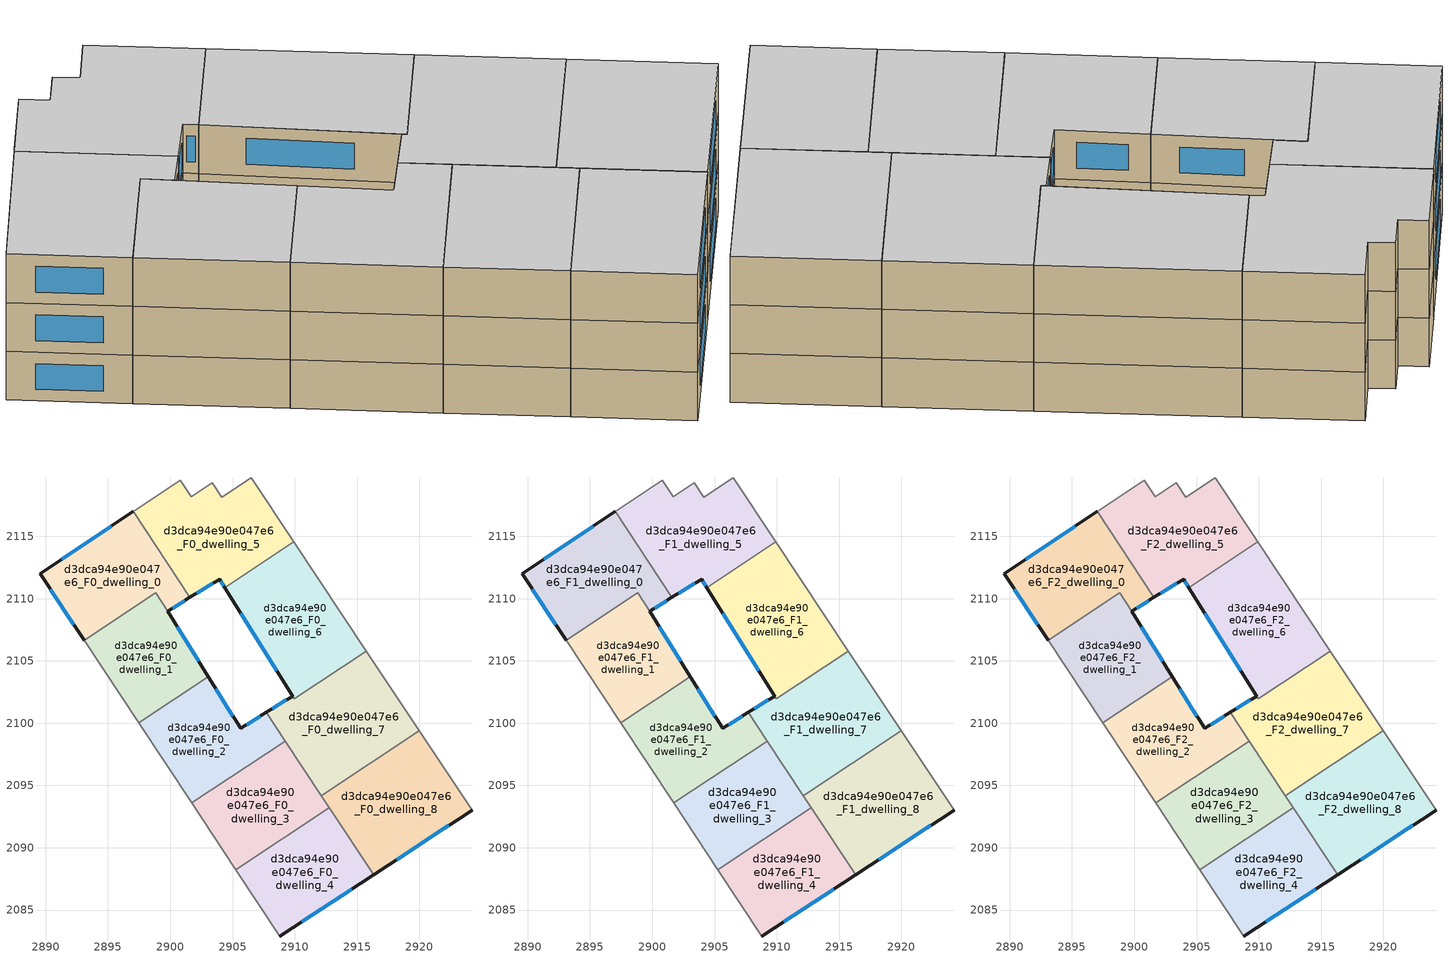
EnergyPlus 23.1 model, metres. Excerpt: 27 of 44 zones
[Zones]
d3dca94e90e047e6_F0_dwelling_0
 floor ground (EU_floor_Construction): 2897.01,2117 2901.58,2110.09 2899.78,2108.98 2898.85,2110.47 2893.07,2106.65 2889.54,2111.99 z0
 wall outside (EU_wall_Construction): 2897.01,2117 2889.54,2111.99 2893.07,2106.65 / 2899.78,2108.98 2901.58,2110.09 z0:3
 wall to d3dca94e90e047e6_F0_dwelling_1 (EU_wall_Construction): 2893.07,2106.65 2898.85,2110.47 2899.78,2108.98 z0:3
 wall to d3dca94e90e047e6_F0_dwelling_5 (EU_wall_Construction): 2901.58,2110.09 2897.01,2117 z0:3
 window (EU_Window_Construction): 2890.37,2110.73 2892.24,2107.9 / 2895.26,2115.82 2891.3,2113.16 / 2900.21,2109.24 2901.16,2109.83 z0.7:2.3
d3dca94e90e047e6_F0_dwelling_1
 floor ground (EU_floor_Construction): 2898.85,2110.47 2903.05,2103.74 2897.45,2100.03 2893.07,2106.65 z0
 wall outside (EU_wall_Construction): 2903.05,2103.74 2899.78,2108.97 z0:3
 wall to d3dca94e90e047e6_F0_dwelling_2 (EU_wall_Construction): 2897.45,2100.03 2903.05,2103.74 z0:3
 wall adiabatic (EU_wall_Construction): 2893.07,2106.65 2897.45,2100.03 z0:3
 window (EU_Window_Construction): 2902.29,2104.96 2900.55,2107.74 z0.7:2.3
d3dca94e90e047e6_F0_dwelling_2
 floor ground (EU_floor_Construction): 2907.69,2100.86 2909.21,2098.56 2901.71,2093.6 2897.45,2100.03 2903.05,2103.74 2905.64,2099.59 z0
 wall outside (EU_wall_Construction): 2907.69,2100.86 2905.64,2099.59 2903.05,2103.74 z0:3
 wall to d3dca94e90e047e6_F0_dwelling_3 (EU_wall_Construction): 2901.71,2093.6 2909.21,2098.56 z0:3
 wall adiabatic (EU_wall_Construction): 2897.45,2100.03 2901.71,2093.6 z0:3
 wall to d3dca94e90e047e6_F0_dwelling_7 (EU_wall_Construction): 2909.21,2098.56 2907.69,2100.86 z0:3
 window (EU_Window_Construction): 2907.21,2100.56 2906.12,2099.89 / 2905.03,2100.56 2903.66,2102.76 z0.7:2.3
d3dca94e90e047e6_F0_dwelling_3
 floor ground (EU_floor_Construction): 2909.21,2098.56 2912.76,2093.2 2905.26,2088.23 2901.71,2093.6 z0
 wall to d3dca94e90e047e6_F0_dwelling_4 (EU_wall_Construction): 2905.26,2088.23 2912.76,2093.2 z0:3
 wall adiabatic (EU_wall_Construction): 2901.71,2093.6 2905.26,2088.23 z0:3
 wall to d3dca94e90e047e6_F0_dwelling_8 (EU_wall_Construction): 2912.76,2093.2 2912.1,2094.19 z0:3
 wall to d3dca94e90e047e6_F0_dwelling_7 (EU_wall_Construction): 2912.1,2094.19 2909.21,2098.56 z0:3
d3dca94e90e047e6_F0_dwelling_4
 floor ground (EU_floor_Construction): 2912.76,2093.2 2916.32,2087.82 2908.8,2082.88 2905.26,2088.23 z0
 wall outside (EU_wall_Construction): 2908.8,2082.88 2916.32,2087.82 z0:3
 wall adiabatic (EU_wall_Construction): 2905.26,2088.23 2908.8,2082.88 z0:3
 wall to d3dca94e90e047e6_F0_dwelling_8 (EU_wall_Construction): 2916.32,2087.82 2912.76,2093.2 z0:3
 window (EU_Window_Construction): 2910.56,2084.04 2914.55,2086.66 z0.7:2.3
d3dca94e90e047e6_F0_dwelling_5
 floor ground (EU_floor_Construction): 2906.5,2119.72 2909.93,2114.56 2904.38,2110.88 2903.96,2111.57 2901.58,2110.09 2897.01,2117 2897.19,2117.11 2900.79,2119.52 2901.67,2118.19 2903.36,2119.3 2904.14,2118.13 z0
 wall outside (EU_wall_Construction): 2901.58,2110.09 2903.96,2111.57 2904.38,2110.88 z0:3
 wall adiabatic (EU_wall_Construction): 2909.93,2114.56 2906.5,2119.72 2904.14,2118.13 2903.36,2119.3 2901.67,2118.19 2900.79,2119.52 2897.19,2117.11 2897.01,2117 z0:3
 wall to d3dca94e90e047e6_F0_dwelling_6 (EU_wall_Construction): 2904.38,2110.88 2909.93,2114.56 z0:3
 window (EU_Window_Construction): 2904.06,2111.41 2904.28,2111.04 / 2902.14,2110.44 2903.4,2111.22 z0.7:2.3
d3dca94e90e047e6_F0_dwelling_6
 floor ground (EU_floor_Construction): 2909.93,2114.56 2915.75,2105.79 2909.96,2101.96 2904.38,2110.88 z0
 wall outside (EU_wall_Construction): 2904.38,2110.88 2909.82,2102.18 z0:3
 wall adiabatic (EU_wall_Construction): 2915.75,2105.79 2909.93,2114.56 z0:3
 wall to d3dca94e90e047e6_F0_dwelling_7 (EU_wall_Construction): 2909.96,2101.96 2915.75,2105.79 / 2909.82,2102.18 2909.96,2101.95 z0:3
 window (EU_Window_Construction): 2905.66,2108.84 2908.54,2104.22 z0.7:2.3
d3dca94e90e047e6_F0_dwelling_7
 floor ground (EU_floor_Construction): 2915.75,2105.79 2919.99,2099.4 2912.1,2094.19 2907.69,2100.86 2909.82,2102.18 2909.96,2101.95 z0
 wall outside (EU_wall_Construction): 2909.82,2102.18 2907.69,2100.86 z0:3
 wall adiabatic (EU_wall_Construction): 2919.99,2099.4 2915.75,2105.79 z0:3
 wall to d3dca94e90e047e6_F0_dwelling_8 (EU_wall_Construction): 2912.1,2094.19 2919.99,2099.4 z0:3
 window (EU_Window_Construction): 2909.32,2101.87 2908.19,2101.17 z0.7:2.3
d3dca94e90e047e6_F0_dwelling_8
 floor ground (EU_floor_Construction): 2919.99,2099.4 2924.22,2093.02 2916.32,2087.82 2912.1,2094.19 z0
 wall outside (EU_wall_Construction): 2916.32,2087.82 2924.22,2093.02 z0:3
 wall adiabatic (EU_wall_Construction): 2924.22,2093.02 2919.99,2099.4 z0:3
 window (EU_Window_Construction): 2918.17,2089.04 2922.37,2091.8 z0.7:2.3
d3dca94e90e047e6_F1_dwelling_0
 floor to d3dca94e90e047e6_F0_dwelling_0 (EU_floor_Construction): 2897.01,2117 2901.58,2110.09 2899.78,2108.98 2898.85,2110.47 2893.07,2106.65 2889.54,2111.99 z3
 wall outside (EU_wall_Construction): 2897.01,2117 2889.54,2111.99 2893.07,2106.65 / 2899.78,2108.98 2901.58,2110.09 z3:6
 wall to d3dca94e90e047e6_F1_dwelling_1 (EU_wall_Construction): 2893.07,2106.65 2898.85,2110.47 2899.78,2108.98 z3:6
 wall to d3dca94e90e047e6_F1_dwelling_5 (EU_wall_Construction): 2901.58,2110.09 2897.01,2117 z3:6
 window (EU_Window_Construction): 2890.37,2110.73 2892.24,2107.9 / 2895.26,2115.82 2891.3,2113.16 / 2900.21,2109.24 2901.16,2109.83 z3.7:5.3
d3dca94e90e047e6_F1_dwelling_1
 floor to d3dca94e90e047e6_F0_dwelling_1 (EU_floor_Construction): 2898.85,2110.47 2903.05,2103.74 2897.45,2100.03 2893.07,2106.65 z3
 wall outside (EU_wall_Construction): 2903.05,2103.74 2899.78,2108.97 z3:6
 wall to d3dca94e90e047e6_F1_dwelling_2 (EU_wall_Construction): 2897.45,2100.03 2903.05,2103.74 z3:6
 wall adiabatic (EU_wall_Construction): 2893.07,2106.65 2897.45,2100.03 z3:6
 window (EU_Window_Construction): 2902.29,2104.96 2900.55,2107.74 z3.7:5.3
d3dca94e90e047e6_F1_dwelling_2
 floor to d3dca94e90e047e6_F0_dwelling_2 (EU_floor_Construction): 2907.69,2100.86 2909.21,2098.56 2901.71,2093.6 2897.45,2100.03 2903.05,2103.74 2905.64,2099.59 z3
 wall outside (EU_wall_Construction): 2907.69,2100.86 2905.64,2099.59 2903.05,2103.74 z3:6
 wall to d3dca94e90e047e6_F1_dwelling_3 (EU_wall_Construction): 2901.71,2093.6 2909.21,2098.56 z3:6
 wall adiabatic (EU_wall_Construction): 2897.45,2100.03 2901.71,2093.6 z3:6
 wall to d3dca94e90e047e6_F1_dwelling_7 (EU_wall_Construction): 2909.21,2098.56 2907.69,2100.86 z3:6
 window (EU_Window_Construction): 2907.21,2100.56 2906.12,2099.89 / 2905.03,2100.56 2903.66,2102.76 z3.7:5.3
d3dca94e90e047e6_F1_dwelling_3
 floor to d3dca94e90e047e6_F0_dwelling_3 (EU_floor_Construction): 2909.21,2098.56 2912.76,2093.2 2905.26,2088.23 2901.71,2093.6 z3
 wall to d3dca94e90e047e6_F1_dwelling_4 (EU_wall_Construction): 2905.26,2088.23 2912.76,2093.2 z3:6
 wall adiabatic (EU_wall_Construction): 2901.71,2093.6 2905.26,2088.23 z3:6
 wall to d3dca94e90e047e6_F1_dwelling_8 (EU_wall_Construction): 2912.76,2093.2 2912.1,2094.19 z3:6
 wall to d3dca94e90e047e6_F1_dwelling_7 (EU_wall_Construction): 2912.1,2094.19 2909.21,2098.56 z3:6
d3dca94e90e047e6_F1_dwelling_4
 floor to d3dca94e90e047e6_F0_dwelling_4 (EU_floor_Construction): 2912.76,2093.2 2916.32,2087.82 2908.8,2082.88 2905.26,2088.23 z3
 wall outside (EU_wall_Construction): 2908.8,2082.88 2916.32,2087.82 z3:6
 wall adiabatic (EU_wall_Construction): 2905.26,2088.23 2908.8,2082.88 z3:6
 wall to d3dca94e90e047e6_F1_dwelling_8 (EU_wall_Construction): 2916.32,2087.82 2912.76,2093.2 z3:6
 window (EU_Window_Construction): 2910.56,2084.04 2914.55,2086.66 z3.7:5.3
d3dca94e90e047e6_F1_dwelling_5
 floor to d3dca94e90e047e6_F0_dwelling_5 (EU_floor_Construction): 2906.5,2119.72 2909.93,2114.56 2904.38,2110.88 2903.96,2111.57 2901.58,2110.09 2897.01,2117 2897.19,2117.11 2900.79,2119.52 2901.67,2118.19 2903.36,2119.3 2904.14,2118.13 z3
 wall outside (EU_wall_Construction): 2901.58,2110.09 2903.96,2111.57 2904.38,2110.88 z3:6
 wall adiabatic (EU_wall_Construction): 2909.93,2114.56 2906.5,2119.72 2904.14,2118.13 2903.36,2119.3 2901.67,2118.19 2900.79,2119.52 2897.19,2117.11 2897.01,2117 z3:6
 wall to d3dca94e90e047e6_F1_dwelling_6 (EU_wall_Construction): 2904.38,2110.88 2909.93,2114.56 z3:6
 window (EU_Window_Construction): 2904.06,2111.41 2904.28,2111.04 / 2902.14,2110.44 2903.4,2111.22 z3.7:5.3
d3dca94e90e047e6_F1_dwelling_6
 floor to d3dca94e90e047e6_F0_dwelling_6 (EU_floor_Construction): 2909.93,2114.56 2915.75,2105.79 2909.96,2101.96 2904.38,2110.88 z3
 wall outside (EU_wall_Construction): 2904.38,2110.88 2909.82,2102.18 z3:6
 wall adiabatic (EU_wall_Construction): 2915.75,2105.79 2909.93,2114.56 z3:6
 wall to d3dca94e90e047e6_F1_dwelling_7 (EU_wall_Construction): 2909.96,2101.96 2915.75,2105.79 / 2909.82,2102.18 2909.96,2101.95 z3:6
 window (EU_Window_Construction): 2905.66,2108.84 2908.54,2104.22 z3.7:5.3
d3dca94e90e047e6_F1_dwelling_7
 floor to d3dca94e90e047e6_F0_dwelling_7 (EU_floor_Construction): 2915.75,2105.79 2919.99,2099.4 2912.1,2094.19 2907.69,2100.86 2909.82,2102.18 2909.96,2101.95 z3
 wall outside (EU_wall_Construction): 2909.82,2102.18 2907.69,2100.86 z3:6
 wall adiabatic (EU_wall_Construction): 2919.99,2099.4 2915.75,2105.79 z3:6
 wall to d3dca94e90e047e6_F1_dwelling_8 (EU_wall_Construction): 2912.1,2094.19 2919.99,2099.4 z3:6
 window (EU_Window_Construction): 2909.32,2101.87 2908.19,2101.17 z3.7:5.3
d3dca94e90e047e6_F1_dwelling_8
 floor to d3dca94e90e047e6_F0_dwelling_8 (EU_floor_Construction): 2919.99,2099.4 2924.22,2093.02 2916.32,2087.82 2912.1,2094.19 z3
 wall outside (EU_wall_Construction): 2916.32,2087.82 2924.22,2093.02 z3:6
 wall adiabatic (EU_wall_Construction): 2924.22,2093.02 2919.99,2099.4 z3:6
 window (EU_Window_Construction): 2918.17,2089.04 2922.37,2091.8 z3.7:5.3
d3dca94e90e047e6_F2_dwelling_0
 floor to d3dca94e90e047e6_F1_dwelling_0 (EU_floor_Construction): 2897.01,2117 2901.58,2110.09 2899.78,2108.98 2898.85,2110.47 2893.07,2106.65 2889.54,2111.99 z6
 wall outside (EU_wall_Construction): 2897.01,2117 2889.54,2111.99 2893.07,2106.65 / 2899.78,2108.98 2901.58,2110.09 z6:9
 wall to d3dca94e90e047e6_F2_dwelling_1 (EU_wall_Construction): 2893.07,2106.65 2898.85,2110.47 2899.78,2108.98 z6:9
 wall to d3dca94e90e047e6_F2_dwelling_5 (EU_wall_Construction): 2901.58,2110.09 2897.01,2117 z6:9
 window (EU_Window_Construction): 2890.37,2110.73 2892.24,2107.9 / 2895.26,2115.82 2891.3,2113.16 / 2900.21,2109.24 2901.16,2109.83 z6.7:8.3
 ceiling to d3dca94e90e047e6_F3_dwelling_0 (EU_floor_Construction): 2899.78,2108.98 2901.58,2110.09 2897.01,2117 2889.54,2111.99 2893.07,2106.65 2898.85,2110.47 z9
d3dca94e90e047e6_F2_dwelling_1
 floor to d3dca94e90e047e6_F1_dwelling_1 (EU_floor_Construction): 2898.85,2110.47 2903.05,2103.74 2897.45,2100.03 2893.07,2106.65 z6
 wall outside (EU_wall_Construction): 2903.05,2103.74 2899.78,2108.97 z6:9
 wall to d3dca94e90e047e6_F2_dwelling_2 (EU_wall_Construction): 2897.45,2100.03 2903.05,2103.74 z6:9
 wall adiabatic (EU_wall_Construction): 2893.07,2106.65 2897.45,2100.03 z6:9
 window (EU_Window_Construction): 2902.29,2104.96 2900.55,2107.74 z6.7:8.3
 ceiling to d3dca94e90e047e6_F3_dwelling_1 (EU_floor_Construction): 2903.05,2103.74 2898.85,2110.47 2893.07,2106.65 2897.45,2100.03 z9
d3dca94e90e047e6_F2_dwelling_2
 floor to d3dca94e90e047e6_F1_dwelling_2 (EU_floor_Construction): 2907.69,2100.86 2909.21,2098.56 2901.71,2093.6 2897.45,2100.03 2903.05,2103.74 2905.64,2099.59 z6
 wall outside (EU_wall_Construction): 2907.69,2100.86 2905.64,2099.59 2903.05,2103.74 z6:9
 wall to d3dca94e90e047e6_F2_dwelling_3 (EU_wall_Construction): 2901.71,2093.6 2909.21,2098.56 z6:9
 wall adiabatic (EU_wall_Construction): 2897.45,2100.03 2901.71,2093.6 z6:9
 wall to d3dca94e90e047e6_F2_dwelling_7 (EU_wall_Construction): 2909.21,2098.56 2907.69,2100.86 z6:9
 window (EU_Window_Construction): 2907.21,2100.56 2906.12,2099.89 / 2905.03,2100.56 2903.66,2102.76 z6.7:8.3
 ceiling to d3dca94e90e047e6_F3_dwelling_2 (EU_floor_Construction): 2909.21,2098.56 2907.69,2100.86 2905.64,2099.59 2903.05,2103.74 2897.45,2100.03 2901.71,2093.6 z9
d3dca94e90e047e6_F2_dwelling_3
 floor to d3dca94e90e047e6_F1_dwelling_3 (EU_floor_Construction): 2909.21,2098.56 2912.76,2093.2 2905.26,2088.23 2901.71,2093.6 z6
 wall to d3dca94e90e047e6_F2_dwelling_4 (EU_wall_Construction): 2905.26,2088.23 2912.76,2093.2 z6:9
 wall adiabatic (EU_wall_Construction): 2901.71,2093.6 2905.26,2088.23 z6:9
 wall to d3dca94e90e047e6_F2_dwelling_8 (EU_wall_Construction): 2912.76,2093.2 2912.1,2094.19 z6:9
 wall to d3dca94e90e047e6_F2_dwelling_7 (EU_wall_Construction): 2912.1,2094.19 2909.21,2098.56 z6:9
 ceiling to d3dca94e90e047e6_F3_dwelling_3 (EU_floor_Construction): 2912.76,2093.2 2909.21,2098.56 2901.71,2093.6 2905.26,2088.23 z9
d3dca94e90e047e6_F2_dwelling_4
 floor to d3dca94e90e047e6_F1_dwelling_4 (EU_floor_Construction): 2912.76,2093.2 2916.32,2087.82 2908.8,2082.88 2905.26,2088.23 z6
 wall outside (EU_wall_Construction): 2908.8,2082.88 2916.32,2087.82 z6:9
 wall adiabatic (EU_wall_Construction): 2905.26,2088.23 2908.8,2082.88 z6:9
 wall to d3dca94e90e047e6_F2_dwelling_8 (EU_wall_Construction): 2916.32,2087.82 2912.76,2093.2 z6:9
 window (EU_Window_Construction): 2910.56,2084.04 2914.55,2086.66 z6.7:8.3
 ceiling to d3dca94e90e047e6_F3_dwelling_4 (EU_floor_Construction): 2916.32,2087.82 2912.76,2093.2 2905.26,2088.23 2908.8,2082.88 z9
d3dca94e90e047e6_F2_dwelling_5
 floor to d3dca94e90e047e6_F1_dwelling_5 (EU_floor_Construction): 2906.5,2119.72 2909.93,2114.56 2904.38,2110.88 2903.96,2111.57 2901.58,2110.09 2897.01,2117 2897.19,2117.11 2900.79,2119.52 2901.67,2118.19 2903.36,2119.3 2904.14,2118.13 z6
 wall outside (EU_wall_Construction): 2901.58,2110.09 2903.96,2111.57 2904.38,2110.88 z6:9
 wall adiabatic (EU_wall_Construction): 2909.93,2114.56 2906.5,2119.72 2904.14,2118.13 2903.36,2119.3 2901.67,2118.19 2900.79,2119.52 2897.19,2117.11 2897.01,2117 z6:9
 wall to d3dca94e90e047e6_F2_dwelling_6 (EU_wall_Construction): 2904.38,2110.88 2909.93,2114.56 z6:9
 window (EU_Window_Construction): 2904.06,2111.41 2904.28,2111.04 / 2902.14,2110.44 2903.4,2111.22 z6.7:8.3
 ceiling to d3dca94e90e047e6_F3_dwelling_5 (EU_floor_Construction): 2909.93,2114.56 2906.5,2119.72 2904.14,2118.13 2903.36,2119.3 2901.67,2118.19 2900.79,2119.52 2897.19,2117.11 2897.01,2117 2901.58,2110.09 2903.96,2111.57 2904.38,2110.88 z9
d3dca94e90e047e6_F2_dwelling_6
 floor to d3dca94e90e047e6_F1_dwelling_6 (EU_floor_Construction): 2909.93,2114.56 2915.75,2105.79 2909.96,2101.96 2904.38,2110.88 z6
 wall outside (EU_wall_Construction): 2904.38,2110.88 2909.82,2102.18 z6:9
 wall adiabatic (EU_wall_Construction): 2915.75,2105.79 2909.93,2114.56 z6:9
 wall to d3dca94e90e047e6_F2_dwelling_7 (EU_wall_Construction): 2909.96,2101.96 2915.75,2105.79 / 2909.82,2102.18 2909.96,2101.95 z6:9
 window (EU_Window_Construction): 2905.66,2108.84 2908.54,2104.22 z6.7:8.3
 ceiling to d3dca94e90e047e6_F3_dwelling_6 (EU_floor_Construction): 2915.75,2105.79 2909.93,2114.56 2904.38,2110.88 2909.96,2101.96 z9
d3dca94e90e047e6_F2_dwelling_7
 floor to d3dca94e90e047e6_F1_dwelling_7 (EU_floor_Construction): 2915.75,2105.79 2919.99,2099.4 2912.1,2094.19 2907.69,2100.86 2909.82,2102.18 2909.96,2101.95 z6
 wall outside (EU_wall_Construction): 2909.82,2102.18 2907.69,2100.86 z6:9
 wall adiabatic (EU_wall_Construction): 2919.99,2099.4 2915.75,2105.79 z6:9
 wall to d3dca94e90e047e6_F2_dwelling_8 (EU_wall_Construction): 2912.1,2094.19 2919.99,2099.4 z6:9
 window (EU_Window_Construction): 2909.32,2101.87 2908.19,2101.17 z6.7:8.3
 ceiling to d3dca94e90e047e6_F3_dwelling_7 (EU_floor_Construction): 2919.99,2099.4 2915.75,2105.79 2909.96,2101.95 2909.82,2102.18 2907.69,2100.86 2912.1,2094.19 z9
d3dca94e90e047e6_F2_dwelling_8
 floor to d3dca94e90e047e6_F1_dwelling_8 (EU_floor_Construction): 2919.99,2099.4 2924.22,2093.02 2916.32,2087.82 2912.1,2094.19 z6
 wall outside (EU_wall_Construction): 2916.32,2087.82 2924.22,2093.02 z6:9
 wall adiabatic (EU_wall_Construction): 2924.22,2093.02 2919.99,2099.4 z6:9
 window (EU_Window_Construction): 2918.17,2089.04 2922.37,2091.8 z6.7:8.3
 ceiling to d3dca94e90e047e6_F3_dwelling_8 (EU_floor_Construction): 2924.22,2093.02 2919.99,2099.4 2912.1,2094.19 2916.32,2087.82 z9
[Building]
EU S2 Campaign: North Axis=0; Terrain=City; Solar Distribution=FullExterior
[Site:Location]
Budapest.Ferenc.Liszt.Intl.AP: Latitude=47.437; Longitude=19.256; Time Zone=1; Elevation=185
[SizingPeriod:WeatherFileDays]
AnnualSizingPeriod: Begin Month=1; Begin Day of Month=1; End Month=12; End Day of Month=31; Day of Week for Start Day=Monday; Use Weather File Daylight Saving Period=No; Use Weather File Rain and Snow Indicators=No
[MATERIAL]
EU_InternalMass_Material: Roughness=MediumRough; Thickness=0.1; Conductivity=1; Density=1800; Specific Heat=900; Thermal Absorptance=0.9; Solar Absorptance=0.7; Visible Absorptance=0.7
[MATERIAL:NOMASS] Roughness=MediumRough; Thermal Absorptance=0.9; Solar Absorptance=0.7; Visible Absorptance=0.7
Name | Thermal Resistance
EU_wall_NoMass | 0.832559
EU_floor_NoMass | 0.872794
[WINDOWMATERIAL:SIMPLEGLAZINGSYSTEM]
EU_Window_SimpleGlazing: UFactor=2.79869; Solar Heat Gain Coefficient=0.75; Visible Transmittance=0.75
[CONSTRUCTION]
EU_wall_Construction: EU_wall_NoMass
EU_floor_Construction: EU_floor_NoMass
EU_Window_Construction: EU_Window_SimpleGlazing
EU_InternalMass_Construction: EU_InternalMass_Material
[ZONE] Type=1; Multiplier=1; Ceiling Height=autocalculate; Floor Area=autocalculate; Part of Total Floor Area=Yes
Name | Volume
d3dca94e90e047e6_F0_dwelling_0; d3dca94e90e047e6_F1_dwelling_0; d3dca94e90e047e6_F2_dwelling_0 | 184.849
d3dca94e90e047e6_F0_dwelling_1; d3dca94e90e047e6_F1_dwelling_1; d3dca94e90e047e6_F2_dwelling_1 | 162.385
d3dca94e90e047e6_F0_dwelling_2; d3dca94e90e047e6_F1_dwelling_2; d3dca94e90e047e6_F2_dwelling_2 | 173.594
d3dca94e90e047e6_F0_dwelling_3; d3dca94e90e047e6_F1_dwelling_3; d3dca94e90e047e6_F2_dwelling_3 | 173.606
d3dca94e90e047e6_F0_dwelling_4; d3dca94e90e047e6_F1_dwelling_4; d3dca94e90e047e6_F2_dwelling_4 | 173.602
d3dca94e90e047e6_F0_dwelling_5; d3dca94e90e047e6_F1_dwelling_5; d3dca94e90e047e6_F2_dwelling_5 | 216.991
d3dca94e90e047e6_F0_dwelling_6; d3dca94e90e047e6_F1_dwelling_6; d3dca94e90e047e6_F2_dwelling_6 | 214.635
d3dca94e90e047e6_F0_dwelling_7; d3dca94e90e047e6_F1_dwelling_7; d3dca94e90e047e6_F2_dwelling_7 | 219.304
d3dca94e90e047e6_F0_dwelling_8; d3dca94e90e047e6_F1_dwelling_8; d3dca94e90e047e6_F2_dwelling_8 | 217.006
[INTERNALMASS] Construction=EU_InternalMass_Construction
Name | Zone or ZoneList | Surface Area
d3dca94e90e047e6_F0_dwelling_0_EU_InternalMass | d3dca94e90e047e6_F0_dwelling_0 | 61.6152
d3dca94e90e047e6_F0_dwelling_1_EU_InternalMass | d3dca94e90e047e6_F0_dwelling_1 | 54.1241
d3dca94e90e047e6_F0_dwelling_2_EU_InternalMass | d3dca94e90e047e6_F0_dwelling_2 | 57.8648
d3dca94e90e047e6_F0_dwelling_3_EU_InternalMass | d3dca94e90e047e6_F0_dwelling_3 | 57.8687
d3dca94e90e047e6_F0_dwelling_4_EU_InternalMass | d3dca94e90e047e6_F0_dwelling_4 | 57.8674
d3dca94e90e047e6_F0_dwelling_5_EU_InternalMass | d3dca94e90e047e6_F0_dwelling_5 | 72.3303
d3dca94e90e047e6_F0_dwelling_6_EU_InternalMass | d3dca94e90e047e6_F0_dwelling_6 | 71.5721
d3dca94e90e047e6_F0_dwelling_7_EU_InternalMass | d3dca94e90e047e6_F0_dwelling_7 | 73.1021
d3dca94e90e047e6_F0_dwelling_8_EU_InternalMass | d3dca94e90e047e6_F0_dwelling_8 | 72.3354
d3dca94e90e047e6_F1_dwelling_0_EU_InternalMass | d3dca94e90e047e6_F1_dwelling_0 | 61.6152
d3dca94e90e047e6_F1_dwelling_1_EU_InternalMass | d3dca94e90e047e6_F1_dwelling_1 | 54.1241
d3dca94e90e047e6_F1_dwelling_2_EU_InternalMass | d3dca94e90e047e6_F1_dwelling_2 | 57.8648
d3dca94e90e047e6_F1_dwelling_3_EU_InternalMass | d3dca94e90e047e6_F1_dwelling_3 | 57.8687
d3dca94e90e047e6_F1_dwelling_4_EU_InternalMass | d3dca94e90e047e6_F1_dwelling_4 | 57.8674
d3dca94e90e047e6_F1_dwelling_5_EU_InternalMass | d3dca94e90e047e6_F1_dwelling_5 | 72.3303
d3dca94e90e047e6_F1_dwelling_6_EU_InternalMass | d3dca94e90e047e6_F1_dwelling_6 | 71.5721
d3dca94e90e047e6_F1_dwelling_7_EU_InternalMass | d3dca94e90e047e6_F1_dwelling_7 | 73.1021
d3dca94e90e047e6_F1_dwelling_8_EU_InternalMass | d3dca94e90e047e6_F1_dwelling_8 | 72.3354
d3dca94e90e047e6_F2_dwelling_0_EU_InternalMass | d3dca94e90e047e6_F2_dwelling_0 | 61.6152
d3dca94e90e047e6_F2_dwelling_1_EU_InternalMass | d3dca94e90e047e6_F2_dwelling_1 | 54.1241
d3dca94e90e047e6_F2_dwelling_2_EU_InternalMass | d3dca94e90e047e6_F2_dwelling_2 | 57.8648
d3dca94e90e047e6_F2_dwelling_3_EU_InternalMass | d3dca94e90e047e6_F2_dwelling_3 | 57.8687
d3dca94e90e047e6_F2_dwelling_4_EU_InternalMass | d3dca94e90e047e6_F2_dwelling_4 | 57.8674
d3dca94e90e047e6_F2_dwelling_5_EU_InternalMass | d3dca94e90e047e6_F2_dwelling_5 | 72.3303
d3dca94e90e047e6_F2_dwelling_6_EU_InternalMass | d3dca94e90e047e6_F2_dwelling_6 | 71.5721
d3dca94e90e047e6_F2_dwelling_7_EU_InternalMass | d3dca94e90e047e6_F2_dwelling_7 | 73.1021
d3dca94e90e047e6_F2_dwelling_8_EU_InternalMass | d3dca94e90e047e6_F2_dwelling_8 | 72.3354
[OTHEREQUIPMENT] Fuel Type=Electricity; Design Level Calculation Method=Watts/Area; Power per Zone Floor Area=1; Fraction Latent=0; Fraction Radiant=0; Fraction Lost=0; Carbon Dioxide Generation Rate=0; EndUse Subcategory=EU_Step8_InternalGains
Name | Zone or ZoneList or Space or SpaceList | Schedule
EU_Step8_InternalGain_d3dca94e90e047e6_F0_dwelling_0_f000 | d3dca94e90e047e6_F0_dwelling_0 | EU_Step8_GainSchedule_d3dca94e90e047e6_F0_dwelling_0_f000
EU_Step8_InternalGain_d3dca94e90e047e6_F0_dwelling_1_f000 | d3dca94e90e047e6_F0_dwelling_1 | EU_Step8_GainSchedule_d3dca94e90e047e6_F0_dwelling_1_f000
EU_Step8_InternalGain_d3dca94e90e047e6_F0_dwelling_2_f000 | d3dca94e90e047e6_F0_dwelling_2 | EU_Step8_GainSchedule_d3dca94e90e047e6_F0_dwelling_2_f000
EU_Step8_InternalGain_d3dca94e90e047e6_F0_dwelling_3_f000 | d3dca94e90e047e6_F0_dwelling_3 | EU_Step8_GainSchedule_d3dca94e90e047e6_F0_dwelling_3_f000
EU_Step8_InternalGain_d3dca94e90e047e6_F0_dwelling_4_f000 | d3dca94e90e047e6_F0_dwelling_4 | EU_Step8_GainSchedule_d3dca94e90e047e6_F0_dwelling_4_f000
EU_Step8_InternalGain_d3dca94e90e047e6_F0_dwelling_5_f000 | d3dca94e90e047e6_F0_dwelling_5 | EU_Step8_GainSchedule_d3dca94e90e047e6_F0_dwelling_5_f000
EU_Step8_InternalGain_d3dca94e90e047e6_F0_dwelling_6_f000 | d3dca94e90e047e6_F0_dwelling_6 | EU_Step8_GainSchedule_d3dca94e90e047e6_F0_dwelling_6_f000
EU_Step8_InternalGain_d3dca94e90e047e6_F0_dwelling_7_f000 | d3dca94e90e047e6_F0_dwelling_7 | EU_Step8_GainSchedule_d3dca94e90e047e6_F0_dwelling_7_f000
EU_Step8_InternalGain_d3dca94e90e047e6_F0_dwelling_8_f000 | d3dca94e90e047e6_F0_dwelling_8 | EU_Step8_GainSchedule_d3dca94e90e047e6_F0_dwelling_8_f000
EU_Step8_InternalGain_d3dca94e90e047e6_F1_dwelling_0_f000 | d3dca94e90e047e6_F1_dwelling_0 | EU_Step8_GainSchedule_d3dca94e90e047e6_F1_dwelling_0_f000
EU_Step8_InternalGain_d3dca94e90e047e6_F1_dwelling_1_f000 | d3dca94e90e047e6_F1_dwelling_1 | EU_Step8_GainSchedule_d3dca94e90e047e6_F1_dwelling_1_f000
EU_Step8_InternalGain_d3dca94e90e047e6_F1_dwelling_2_f000 | d3dca94e90e047e6_F1_dwelling_2 | EU_Step8_GainSchedule_d3dca94e90e047e6_F1_dwelling_2_f000
EU_Step8_InternalGain_d3dca94e90e047e6_F1_dwelling_3_f000 | d3dca94e90e047e6_F1_dwelling_3 | EU_Step8_GainSchedule_d3dca94e90e047e6_F1_dwelling_3_f000
EU_Step8_InternalGain_d3dca94e90e047e6_F1_dwelling_4_f000 | d3dca94e90e047e6_F1_dwelling_4 | EU_Step8_GainSchedule_d3dca94e90e047e6_F1_dwelling_4_f000
EU_Step8_InternalGain_d3dca94e90e047e6_F1_dwelling_5_f000 | d3dca94e90e047e6_F1_dwelling_5 | EU_Step8_GainSchedule_d3dca94e90e047e6_F1_dwelling_5_f000
EU_Step8_InternalGain_d3dca94e90e047e6_F1_dwelling_6_f000 | d3dca94e90e047e6_F1_dwelling_6 | EU_Step8_GainSchedule_d3dca94e90e047e6_F1_dwelling_6_f000
EU_Step8_InternalGain_d3dca94e90e047e6_F1_dwelling_7_f000 | d3dca94e90e047e6_F1_dwelling_7 | EU_Step8_GainSchedule_d3dca94e90e047e6_F1_dwelling_7_f000
EU_Step8_InternalGain_d3dca94e90e047e6_F1_dwelling_8_f000 | d3dca94e90e047e6_F1_dwelling_8 | EU_Step8_GainSchedule_d3dca94e90e047e6_F1_dwelling_8_f000
EU_Step8_InternalGain_d3dca94e90e047e6_F2_dwelling_0_f000 | d3dca94e90e047e6_F2_dwelling_0 | EU_Step8_GainSchedule_d3dca94e90e047e6_F2_dwelling_0_f000
EU_Step8_InternalGain_d3dca94e90e047e6_F2_dwelling_1_f000 | d3dca94e90e047e6_F2_dwelling_1 | EU_Step8_GainSchedule_d3dca94e90e047e6_F2_dwelling_1_f000
EU_Step8_InternalGain_d3dca94e90e047e6_F2_dwelling_2_f000 | d3dca94e90e047e6_F2_dwelling_2 | EU_Step8_GainSchedule_d3dca94e90e047e6_F2_dwelling_2_f000
EU_Step8_InternalGain_d3dca94e90e047e6_F2_dwelling_3_f000 | d3dca94e90e047e6_F2_dwelling_3 | EU_Step8_GainSchedule_d3dca94e90e047e6_F2_dwelling_3_f000
EU_Step8_InternalGain_d3dca94e90e047e6_F2_dwelling_4_f000 | d3dca94e90e047e6_F2_dwelling_4 | EU_Step8_GainSchedule_d3dca94e90e047e6_F2_dwelling_4_f000
EU_Step8_InternalGain_d3dca94e90e047e6_F2_dwelling_5_f000 | d3dca94e90e047e6_F2_dwelling_5 | EU_Step8_GainSchedule_d3dca94e90e047e6_F2_dwelling_5_f000
EU_Step8_InternalGain_d3dca94e90e047e6_F2_dwelling_6_f000 | d3dca94e90e047e6_F2_dwelling_6 | EU_Step8_GainSchedule_d3dca94e90e047e6_F2_dwelling_6_f000
EU_Step8_InternalGain_d3dca94e90e047e6_F2_dwelling_7_f000 | d3dca94e90e047e6_F2_dwelling_7 | EU_Step8_GainSchedule_d3dca94e90e047e6_F2_dwelling_7_f000
EU_Step8_InternalGain_d3dca94e90e047e6_F2_dwelling_8_f000 | d3dca94e90e047e6_F2_dwelling_8 | EU_Step8_GainSchedule_d3dca94e90e047e6_F2_dwelling_8_f000
[ZONEVENTILATION:DESIGNFLOWRATE] Schedule=EU_AlwaysOn; Design Flow Rate Calculation Method=AirChanges/Hour; Air Changes per Hour=0.475469; Ventilation Type=Natural; Fan Pressure Rise=0; Fan Total Efficiency=1; Constant Term Coefficient=1; Temperature Term Coefficient=0; Velocity Term Coefficient=0; Velocity Squared Term Coefficient=0; Minimum Indoor Temperature=-100; Maximum Indoor Temperature=100; Delta Temperature=-100; Minimum Outdoor Temperature=-100; Maximum Outdoor Temperature=100; Maximum Wind Speed=40
Name | Zone or ZoneList or Space or SpaceList
EU_ConstantAir_d3dca94e90e047e6_F0_dwelling_0 | d3dca94e90e047e6_F0_dwelling_0
EU_ConstantAir_d3dca94e90e047e6_F0_dwelling_1 | d3dca94e90e047e6_F0_dwelling_1
EU_ConstantAir_d3dca94e90e047e6_F0_dwelling_2 | d3dca94e90e047e6_F0_dwelling_2
EU_ConstantAir_d3dca94e90e047e6_F0_dwelling_3 | d3dca94e90e047e6_F0_dwelling_3
EU_ConstantAir_d3dca94e90e047e6_F0_dwelling_4 | d3dca94e90e047e6_F0_dwelling_4
EU_ConstantAir_d3dca94e90e047e6_F0_dwelling_5 | d3dca94e90e047e6_F0_dwelling_5
EU_ConstantAir_d3dca94e90e047e6_F0_dwelling_6 | d3dca94e90e047e6_F0_dwelling_6
EU_ConstantAir_d3dca94e90e047e6_F0_dwelling_7 | d3dca94e90e047e6_F0_dwelling_7
EU_ConstantAir_d3dca94e90e047e6_F0_dwelling_8 | d3dca94e90e047e6_F0_dwelling_8
EU_ConstantAir_d3dca94e90e047e6_F1_dwelling_0 | d3dca94e90e047e6_F1_dwelling_0
EU_ConstantAir_d3dca94e90e047e6_F1_dwelling_1 | d3dca94e90e047e6_F1_dwelling_1
EU_ConstantAir_d3dca94e90e047e6_F1_dwelling_2 | d3dca94e90e047e6_F1_dwelling_2
EU_ConstantAir_d3dca94e90e047e6_F1_dwelling_3 | d3dca94e90e047e6_F1_dwelling_3
EU_ConstantAir_d3dca94e90e047e6_F1_dwelling_4 | d3dca94e90e047e6_F1_dwelling_4
EU_ConstantAir_d3dca94e90e047e6_F1_dwelling_5 | d3dca94e90e047e6_F1_dwelling_5
EU_ConstantAir_d3dca94e90e047e6_F1_dwelling_6 | d3dca94e90e047e6_F1_dwelling_6
EU_ConstantAir_d3dca94e90e047e6_F1_dwelling_7 | d3dca94e90e047e6_F1_dwelling_7
EU_ConstantAir_d3dca94e90e047e6_F1_dwelling_8 | d3dca94e90e047e6_F1_dwelling_8
EU_ConstantAir_d3dca94e90e047e6_F2_dwelling_0 | d3dca94e90e047e6_F2_dwelling_0
EU_ConstantAir_d3dca94e90e047e6_F2_dwelling_1 | d3dca94e90e047e6_F2_dwelling_1
EU_ConstantAir_d3dca94e90e047e6_F2_dwelling_2 | d3dca94e90e047e6_F2_dwelling_2
EU_ConstantAir_d3dca94e90e047e6_F2_dwelling_3 | d3dca94e90e047e6_F2_dwelling_3
EU_ConstantAir_d3dca94e90e047e6_F2_dwelling_4 | d3dca94e90e047e6_F2_dwelling_4
EU_ConstantAir_d3dca94e90e047e6_F2_dwelling_5 | d3dca94e90e047e6_F2_dwelling_5
EU_ConstantAir_d3dca94e90e047e6_F2_dwelling_6 | d3dca94e90e047e6_F2_dwelling_6
EU_ConstantAir_d3dca94e90e047e6_F2_dwelling_7 | d3dca94e90e047e6_F2_dwelling_7
EU_ConstantAir_d3dca94e90e047e6_F2_dwelling_8 | d3dca94e90e047e6_F2_dwelling_8
[HVACTEMPLATE:THERMOSTAT] Constant Heating Setpoint=20; Constant Cooling Setpoint=50
EU_HeatOnly_d3dca94e90e047e6_F0_dwelling_0; EU_HeatOnly_d3dca94e90e047e6_F0_dwelling_1; EU_HeatOnly_d3dca94e90e047e6_F0_dwelling_2; EU_HeatOnly_d3dca94e90e047e6_F0_dwelling_3; EU_HeatOnly_d3dca94e90e047e6_F0_dwelling_4; EU_HeatOnly_d3dca94e90e047e6_F0_dwelling_5; EU_HeatOnly_d3dca94e90e047e6_F0_dwelling_6; EU_HeatOnly_d3dca94e90e047e6_F0_dwelling_7; EU_HeatOnly_d3dca94e90e047e6_F0_dwelling_8; EU_HeatOnly_d3dca94e90e047e6_F1_dwelling_0; EU_HeatOnly_d3dca94e90e047e6_F1_dwelling_1; EU_HeatOnly_d3dca94e90e047e6_F1_dwelling_2; EU_HeatOnly_d3dca94e90e047e6_F1_dwelling_3; EU_HeatOnly_d3dca94e90e047e6_F1_dwelling_4; EU_HeatOnly_d3dca94e90e047e6_F1_dwelling_5; EU_HeatOnly_d3dca94e90e047e6_F1_dwelling_6; EU_HeatOnly_d3dca94e90e047e6_F1_dwelling_7; EU_HeatOnly_d3dca94e90e047e6_F1_dwelling_8; EU_HeatOnly_d3dca94e90e047e6_F2_dwelling_0; EU_HeatOnly_d3dca94e90e047e6_F2_dwelling_1; EU_HeatOnly_d3dca94e90e047e6_F2_dwelling_2; EU_HeatOnly_d3dca94e90e047e6_F2_dwelling_3; EU_HeatOnly_d3dca94e90e047e6_F2_dwelling_4; EU_HeatOnly_d3dca94e90e047e6_F2_dwelling_5; EU_HeatOnly_d3dca94e90e047e6_F2_dwelling_6; EU_HeatOnly_d3dca94e90e047e6_F2_dwelling_7; EU_HeatOnly_d3dca94e90e047e6_F2_dwelling_8; EU_HeatOnly_d3dca94e90e047e6_F3_dwelling_0; EU_HeatOnly_d3dca94e90e047e6_F3_dwelling_1; EU_HeatOnly_d3dca94e90e047e6_F3_dwelling_2; EU_HeatOnly_d3dca94e90e047e6_F3_dwelling_3; EU_HeatOnly_d3dca94e90e047e6_F3_dwelling_4; EU_HeatOnly_d3dca94e90e047e6_F3_dwelling_5; EU_HeatOnly_d3dca94e90e047e6_F3_dwelling_6; EU_HeatOnly_d3dca94e90e047e6_F3_dwelling_7; EU_HeatOnly_d3dca94e90e047e6_F3_dwelling_8; EU_HeatOnly_d3dca94e90e047e6_F4_dwelling_0; EU_HeatOnly_d3dca94e90e047e6_F4_dwelling_1; EU_HeatOnly_d3dca94e90e047e6_F4_dwelling_2; EU_HeatOnly_d3dca94e90e047e6_F4_dwelling_3; EU_HeatOnly_d3dca94e90e047e6_F4_dwelling_4; EU_HeatOnly_d3dca94e90e047e6_F4_dwelling_5; EU_HeatOnly_d3dca94e90e047e6_F4_dwelling_6; EU_HeatOnly_d3dca94e90e047e6_F4_dwelling_7
[HVACTEMPLATE:ZONE:IDEALLOADSAIRSYSTEM] System Availability Schedule=EU_AlwaysOn; Maximum Heating Supply Air Temperature=50; Minimum Cooling Supply Air Temperature=13; Maximum Heating Supply Air Humidity Ratio=0.0156; Minimum Cooling Supply Air Humidity Ratio=0.0077; Heating Limit=NoLimit; Cooling Limit=NoLimit; Heating Availability Schedule=EU_AlwaysOn; Cooling Availability Schedule=EU_CoolingOff; Dehumidification Control Type=ConstantSensibleHeatRatio; Cooling Sensible Heat Ratio=0.7; Dehumidification Setpoint=60; Humidification Control Type=None; Humidification Setpoint=30; Outdoor Air Method=None; Outdoor Air Flow Rate per Person=0.00944; Outdoor Air Flow Rate per Zone Floor Area=0; Outdoor Air Flow Rate per Zone=0; Demand Controlled Ventilation Type=None; Outdoor Air Economizer Type=NoEconomizer; Heat Recovery Type=None; Sensible Heat Recovery Effectiveness=0.7; Latent Heat Recovery Effectiveness=0.65
Name | Template Thermostat
d3dca94e90e047e6_F0_dwelling_0 | EU_HeatOnly_d3dca94e90e047e6_F0_dwelling_0
d3dca94e90e047e6_F0_dwelling_1 | EU_HeatOnly_d3dca94e90e047e6_F0_dwelling_1
d3dca94e90e047e6_F0_dwelling_2 | EU_HeatOnly_d3dca94e90e047e6_F0_dwelling_2
d3dca94e90e047e6_F0_dwelling_3 | EU_HeatOnly_d3dca94e90e047e6_F0_dwelling_3
d3dca94e90e047e6_F0_dwelling_4 | EU_HeatOnly_d3dca94e90e047e6_F0_dwelling_4
d3dca94e90e047e6_F0_dwelling_5 | EU_HeatOnly_d3dca94e90e047e6_F0_dwelling_5
d3dca94e90e047e6_F0_dwelling_6 | EU_HeatOnly_d3dca94e90e047e6_F0_dwelling_6
d3dca94e90e047e6_F0_dwelling_7 | EU_HeatOnly_d3dca94e90e047e6_F0_dwelling_7
d3dca94e90e047e6_F0_dwelling_8 | EU_HeatOnly_d3dca94e90e047e6_F0_dwelling_8
d3dca94e90e047e6_F1_dwelling_0 | EU_HeatOnly_d3dca94e90e047e6_F1_dwelling_0
d3dca94e90e047e6_F1_dwelling_1 | EU_HeatOnly_d3dca94e90e047e6_F1_dwelling_1
d3dca94e90e047e6_F1_dwelling_2 | EU_HeatOnly_d3dca94e90e047e6_F1_dwelling_2
d3dca94e90e047e6_F1_dwelling_3 | EU_HeatOnly_d3dca94e90e047e6_F1_dwelling_3
d3dca94e90e047e6_F1_dwelling_4 | EU_HeatOnly_d3dca94e90e047e6_F1_dwelling_4
d3dca94e90e047e6_F1_dwelling_5 | EU_HeatOnly_d3dca94e90e047e6_F1_dwelling_5
d3dca94e90e047e6_F1_dwelling_6 | EU_HeatOnly_d3dca94e90e047e6_F1_dwelling_6
d3dca94e90e047e6_F1_dwelling_7 | EU_HeatOnly_d3dca94e90e047e6_F1_dwelling_7
d3dca94e90e047e6_F1_dwelling_8 | EU_HeatOnly_d3dca94e90e047e6_F1_dwelling_8
d3dca94e90e047e6_F2_dwelling_0 | EU_HeatOnly_d3dca94e90e047e6_F2_dwelling_0
d3dca94e90e047e6_F2_dwelling_1 | EU_HeatOnly_d3dca94e90e047e6_F2_dwelling_1
d3dca94e90e047e6_F2_dwelling_2 | EU_HeatOnly_d3dca94e90e047e6_F2_dwelling_2
d3dca94e90e047e6_F2_dwelling_3 | EU_HeatOnly_d3dca94e90e047e6_F2_dwelling_3
d3dca94e90e047e6_F2_dwelling_4 | EU_HeatOnly_d3dca94e90e047e6_F2_dwelling_4
d3dca94e90e047e6_F2_dwelling_5 | EU_HeatOnly_d3dca94e90e047e6_F2_dwelling_5
d3dca94e90e047e6_F2_dwelling_6 | EU_HeatOnly_d3dca94e90e047e6_F2_dwelling_6
d3dca94e90e047e6_F2_dwelling_7 | EU_HeatOnly_d3dca94e90e047e6_F2_dwelling_7
d3dca94e90e047e6_F2_dwelling_8 | EU_HeatOnly_d3dca94e90e047e6_F2_dwelling_8
[SIZING:ZONE] Zone Cooling Design Supply Air Temperature Input Method=SupplyAirTemperature; Zone Cooling Design Supply Air Temperature=13; Zone Heating Design Supply Air Temperature Input Method=SupplyAirTemperature; Zone Heating Design Supply Air Temperature=50; Zone Cooling Design Supply Air Humidity Ratio=0.008; Zone Heating Design Supply Air Humidity Ratio=0.008; Cooling Design Air Flow Method=DesignDay; Cooling Design Air Flow Rate=0; Cooling Minimum Air Flow per Zone Floor Area=0.000762; Cooling Minimum Air Flow=0; Cooling Minimum Air Flow Fraction=0.2; Heating Design Air Flow Method=DesignDay; Heating Design Air Flow Rate=0; Heating Maximum Air Flow per Zone Floor Area=0.002032; Heating Maximum Air Flow=0.141576; Heating Maximum Air Flow Fraction=0.3; Account for Dedicated Outdoor Air System=No; Dedicated Outdoor Air System Control Strategy=NeutralSupplyAir; Dedicated Outdoor Air Low Setpoint Temperature for Design=autosize; Dedicated Outdoor Air High Setpoint Temperature for Design=autosize; Zone Load Sizing Method=Sensible Load Only No Latent Load; Zone Latent Cooling Design Supply Air Humidity Ratio Input Method=HumidityRatioDifference; Zone Cooling Design Supply Air Humidity Ratio Difference=0.005; Zone Latent Heating Design Supply Air Humidity Ratio Input Method=HumidityRatioDifference; Zone Humidification Design Supply Air Humidity Ratio Difference=0.005
d3dca94e90e047e6_F0_dwelling_0; d3dca94e90e047e6_F0_dwelling_1; d3dca94e90e047e6_F0_dwelling_2; d3dca94e90e047e6_F0_dwelling_3; d3dca94e90e047e6_F0_dwelling_4; d3dca94e90e047e6_F0_dwelling_5; d3dca94e90e047e6_F0_dwelling_6; d3dca94e90e047e6_F0_dwelling_7; d3dca94e90e047e6_F0_dwelling_8; d3dca94e90e047e6_F1_dwelling_0; d3dca94e90e047e6_F1_dwelling_1; d3dca94e90e047e6_F1_dwelling_2; d3dca94e90e047e6_F1_dwelling_3; d3dca94e90e047e6_F1_dwelling_4; d3dca94e90e047e6_F1_dwelling_5; d3dca94e90e047e6_F1_dwelling_6; d3dca94e90e047e6_F1_dwelling_7; d3dca94e90e047e6_F1_dwelling_8; d3dca94e90e047e6_F2_dwelling_0; d3dca94e90e047e6_F2_dwelling_1; d3dca94e90e047e6_F2_dwelling_2; d3dca94e90e047e6_F2_dwelling_3; d3dca94e90e047e6_F2_dwelling_4; d3dca94e90e047e6_F2_dwelling_5; d3dca94e90e047e6_F2_dwelling_6; d3dca94e90e047e6_F2_dwelling_7; d3dca94e90e047e6_F2_dwelling_8
[SCHEDULE:CONSTANT]
Name | Hourly Value
EU_AlwaysOn | 1
EU_CoolingOff | 0
[SCHEDULE:FILE] Column Number=1; Rows to Skip at Top=0; Number of Hours of Data=8760; Column Separator=Comma; Interpolate to Timestep=No; Minutes per Item=60; Adjust Schedule for Daylight Savings=Yes
Name | File
EU_Step8_GainSchedule_d3dca94e90e047e6_F0_dwelling_0_f000 | ../../schedules/d3dca94e90e047e6/d3dca94e90e047e6_F0_dwelling_0_f000_gain.csv
EU_Step8_GainSchedule_d3dca94e90e047e6_F0_dwelling_1_f000 | ../../schedules/d3dca94e90e047e6/d3dca94e90e047e6_F0_dwelling_1_f000_gain.csv
EU_Step8_GainSchedule_d3dca94e90e047e6_F0_dwelling_2_f000 | ../../schedules/d3dca94e90e047e6/d3dca94e90e047e6_F0_dwelling_2_f000_gain.csv
EU_Step8_GainSchedule_d3dca94e90e047e6_F0_dwelling_3_f000 | ../../schedules/d3dca94e90e047e6/d3dca94e90e047e6_F0_dwelling_3_f000_gain.csv
EU_Step8_GainSchedule_d3dca94e90e047e6_F0_dwelling_4_f000 | ../../schedules/d3dca94e90e047e6/d3dca94e90e047e6_F0_dwelling_4_f000_gain.csv
EU_Step8_GainSchedule_d3dca94e90e047e6_F0_dwelling_5_f000 | ../../schedules/d3dca94e90e047e6/d3dca94e90e047e6_F0_dwelling_5_f000_gain.csv
EU_Step8_GainSchedule_d3dca94e90e047e6_F0_dwelling_6_f000 | ../../schedules/d3dca94e90e047e6/d3dca94e90e047e6_F0_dwelling_6_f000_gain.csv
EU_Step8_GainSchedule_d3dca94e90e047e6_F0_dwelling_7_f000 | ../../schedules/d3dca94e90e047e6/d3dca94e90e047e6_F0_dwelling_7_f000_gain.csv
EU_Step8_GainSchedule_d3dca94e90e047e6_F0_dwelling_8_f000 | ../../schedules/d3dca94e90e047e6/d3dca94e90e047e6_F0_dwelling_8_f000_gain.csv
EU_Step8_GainSchedule_d3dca94e90e047e6_F1_dwelling_0_f000 | ../../schedules/d3dca94e90e047e6/d3dca94e90e047e6_F1_dwelling_0_f000_gain.csv
EU_Step8_GainSchedule_d3dca94e90e047e6_F1_dwelling_1_f000 | ../../schedules/d3dca94e90e047e6/d3dca94e90e047e6_F1_dwelling_1_f000_gain.csv
EU_Step8_GainSchedule_d3dca94e90e047e6_F1_dwelling_2_f000 | ../../schedules/d3dca94e90e047e6/d3dca94e90e047e6_F1_dwelling_2_f000_gain.csv
EU_Step8_GainSchedule_d3dca94e90e047e6_F1_dwelling_3_f000 | ../../schedules/d3dca94e90e047e6/d3dca94e90e047e6_F1_dwelling_3_f000_gain.csv
EU_Step8_GainSchedule_d3dca94e90e047e6_F1_dwelling_4_f000 | ../../schedules/d3dca94e90e047e6/d3dca94e90e047e6_F1_dwelling_4_f000_gain.csv
EU_Step8_GainSchedule_d3dca94e90e047e6_F1_dwelling_5_f000 | ../../schedules/d3dca94e90e047e6/d3dca94e90e047e6_F1_dwelling_5_f000_gain.csv
EU_Step8_GainSchedule_d3dca94e90e047e6_F1_dwelling_6_f000 | ../../schedules/d3dca94e90e047e6/d3dca94e90e047e6_F1_dwelling_6_f000_gain.csv
EU_Step8_GainSchedule_d3dca94e90e047e6_F1_dwelling_7_f000 | ../../schedules/d3dca94e90e047e6/d3dca94e90e047e6_F1_dwelling_7_f000_gain.csv
EU_Step8_GainSchedule_d3dca94e90e047e6_F1_dwelling_8_f000 | ../../schedules/d3dca94e90e047e6/d3dca94e90e047e6_F1_dwelling_8_f000_gain.csv
EU_Step8_GainSchedule_d3dca94e90e047e6_F2_dwelling_0_f000 | ../../schedules/d3dca94e90e047e6/d3dca94e90e047e6_F2_dwelling_0_f000_gain.csv
EU_Step8_GainSchedule_d3dca94e90e047e6_F2_dwelling_1_f000 | ../../schedules/d3dca94e90e047e6/d3dca94e90e047e6_F2_dwelling_1_f000_gain.csv
EU_Step8_GainSchedule_d3dca94e90e047e6_F2_dwelling_2_f000 | ../../schedules/d3dca94e90e047e6/d3dca94e90e047e6_F2_dwelling_2_f000_gain.csv
EU_Step8_GainSchedule_d3dca94e90e047e6_F2_dwelling_3_f000 | ../../schedules/d3dca94e90e047e6/d3dca94e90e047e6_F2_dwelling_3_f000_gain.csv
EU_Step8_GainSchedule_d3dca94e90e047e6_F2_dwelling_4_f000 | ../../schedules/d3dca94e90e047e6/d3dca94e90e047e6_F2_dwelling_4_f000_gain.csv
EU_Step8_GainSchedule_d3dca94e90e047e6_F2_dwelling_5_f000 | ../../schedules/d3dca94e90e047e6/d3dca94e90e047e6_F2_dwelling_5_f000_gain.csv
EU_Step8_GainSchedule_d3dca94e90e047e6_F2_dwelling_6_f000 | ../../schedules/d3dca94e90e047e6/d3dca94e90e047e6_F2_dwelling_6_f000_gain.csv
EU_Step8_GainSchedule_d3dca94e90e047e6_F2_dwelling_7_f000 | ../../schedules/d3dca94e90e047e6/d3dca94e90e047e6_F2_dwelling_7_f000_gain.csv
EU_Step8_GainSchedule_d3dca94e90e047e6_F2_dwelling_8_f000 | ../../schedules/d3dca94e90e047e6/d3dca94e90e047e6_F2_dwelling_8_f000_gain.csv
